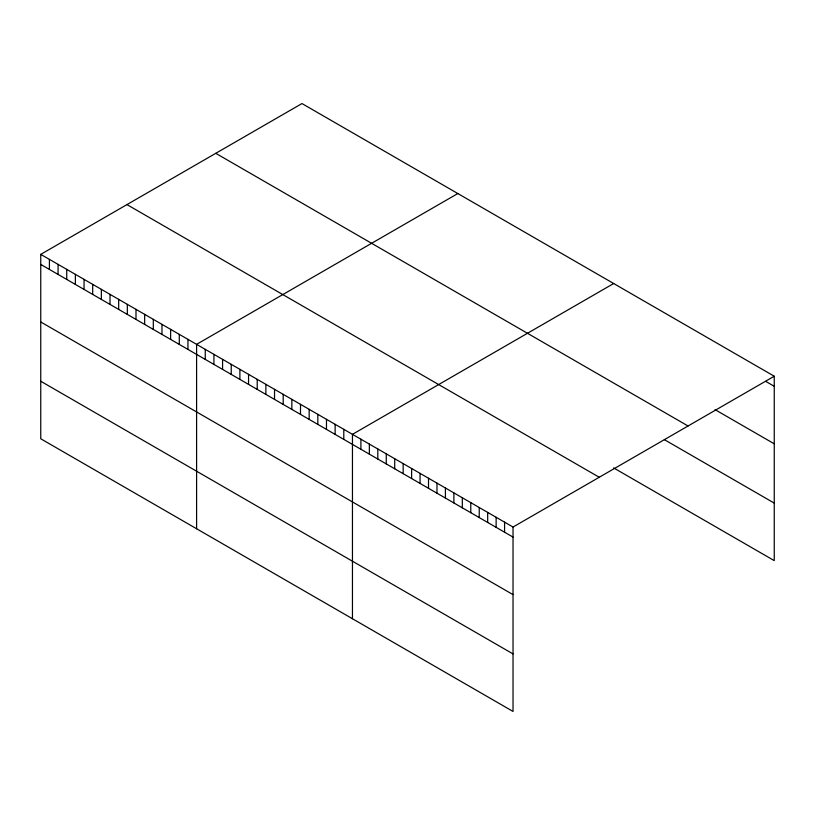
<?xml version="1.0" encoding="UTF-8"?>
<svg xmlns="http://www.w3.org/2000/svg" width="815" height="815" viewBox="0 0 815 815"><rect width="100%" height="100%" fill="white"/><g stroke="black" fill="none" stroke-linecap="round" stroke-linejoin="round"><path stroke-width="1.22" d="M40.75 254.372L513.032 527.04L513.032 711.444L40.75 438.776L40.75 254.372L301.968 103.556L774.25 376.224L774.25 560.628L613.675 467.922M457.826 193.532L196.598 344.348L196.598 528.762M613.675 283.518L352.457 434.334L352.457 618.738M513.032 527.04L774.25 376.224M765.794 381.41L774.25 386.29M715.091 409.66L774.25 443.818M215.771 153.322L688.043 425.99M664.378 439.662L774.25 503.099M126.957 204.596L599.229 477.264M40.75 264.427L513.032 537.095M40.75 321.966L513.032 594.634M40.75 381.247L513.032 653.915M504.577 522.16L504.577 532.215M496.131 517.28L496.131 527.336M487.676 512.401L487.676 522.456M479.23 507.521L479.23 517.586M470.775 502.641L470.775 512.706M462.319 497.761L462.319 507.827M453.873 492.881L453.873 502.947M445.418 488.002L445.418 498.067M436.972 483.122L436.972 493.187M428.517 478.242L428.517 488.307M420.061 473.362L420.061 483.427M411.616 468.482L411.616 478.548M403.16 463.603L403.16 473.668M394.715 458.723L394.715 468.788M386.259 453.843L386.259 463.908M377.814 448.963L377.814 459.028M369.358 444.083L369.358 454.149M360.902 439.214L360.902 449.269M343.798 429.332L343.798 439.397M335.138 424.33L335.138 434.395M326.479 419.328L326.479 429.393M317.819 414.336L317.819 424.391M309.16 409.334L309.16 419.399M300.501 404.332L300.501 414.397M291.841 399.34L291.841 409.395M283.192 394.338L283.192 404.403M274.533 389.336L274.533 399.401M265.873 384.344L265.873 394.399M257.214 379.342L257.214 389.407M248.555 374.34L248.555 384.405M239.895 369.348L239.895 379.403M231.236 364.346L231.236 374.411M222.577 359.344L222.577 369.409M213.917 354.352L213.917 364.407M205.258 349.35L205.258 359.405M187.949 339.346L187.949 349.411M179.29 334.354L179.29 344.409M170.63 329.352L170.63 339.417M161.971 324.35L161.971 334.415M153.312 319.358L153.312 329.413M144.652 314.356L144.652 324.421M135.993 309.354L135.993 319.419M127.334 304.362L127.334 314.417M118.674 299.36L118.674 309.425M110.015 294.358L110.015 304.423M101.355 289.366L101.355 299.421M92.696 284.364L92.696 294.419M84.047 279.362L84.047 289.427M75.388 274.36L75.388 284.425M66.728 269.368L66.728 279.423M58.069 264.366L58.069 274.431M49.409 259.364L49.409 269.429"/></g></svg>
